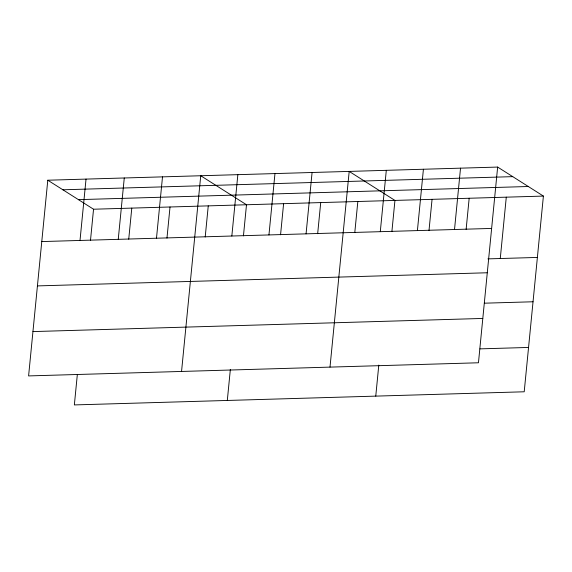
<?xml version="1.0" encoding="UTF-8"?>
<svg xmlns="http://www.w3.org/2000/svg" width="572" height="572" viewBox="0 0 572 572"><rect width="100%" height="100%" fill="white"/><g stroke="black" fill="none" stroke-linecap="round" stroke-linejoin="round"><path stroke-width="0.86" d="M47.791 180.216L28.6 375.918L478.457 362.777L497.647 167.074L47.791 180.216L93.543 209.223L543.4 196.082L524.209 391.784L74.353 404.926L77.313 374.774M80.008 240.454L86.029 179.1M90.49 240.347L93.543 209.223M118.247 239.332L124.267 177.985M128.729 239.225L131.782 208.108M156.485 238.217L162.505 176.87M166.967 238.109L170.02 206.992M181.553 371.45L200.743 175.747L246.496 204.755L243.443 235.878M205.205 236.994L208.258 205.87M231.839 236.014L237.852 174.667M227.306 400.457L230.352 369.419M268.947 234.935L274.968 173.581M280.559 234.792L283.605 203.675M306.063 233.848L312.076 172.494M317.667 233.705L320.72 202.588M330.001 367.11L349.192 171.414L394.945 200.422L391.899 231.538M354.783 232.625L357.836 201.501M380.287 231.681L386.307 170.327M375.761 396.117L378.8 365.086M417.403 230.595L423.416 169.248M429.007 230.459L432.06 199.335M454.518 229.515L460.531 168.161M466.123 229.372L469.176 198.248M500.271 258.515L506.284 197.168M62.884 189.79L512.748 176.648M78.443 199.649L528.299 186.508M41.77 241.57L491.627 228.428M487.902 258.88L537.387 257.436M37.423 285.907L487.28 272.765M484.434 303.189L533.04 301.773M32.947 331.581L482.804 318.44M479.958 348.87L528.557 347.447M497.647 167.074L543.4 196.082"/></g></svg>
